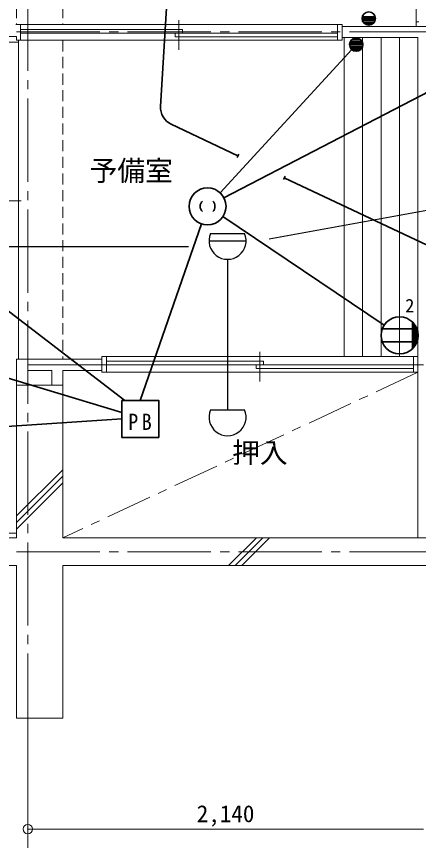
# Model space of a CAD drawing. Units: millimetres at full size, sheet at 1:50; details may follow other scales. Extents: x -9674 to 9699, y -6794 to 6791.
# Drawn here: x -3093 to -920, y -4511 to -56 of the extents above; entities that cross this region are included whole.
import ezdxf
from ezdxf.enums import TextEntityAlignment as Align

# ---------------------------------------------------------------- set-up
doc = ezdxf.new("R2010")
doc.units = ezdxf.units.MM
doc.header["$LTSCALE"] = 50
doc.header["$PDMODE"] = 32
doc.header["$PDSIZE"] = 50
for name, pattern in [('CHAIN1', [8, 5, -1, 1, -1]), ('CHAIN2', [12, 9, -1, 1, -1]), ('DASHED1', [1.8, 1.2, -0.6])]:
    doc.linetypes.add(name, pattern=pattern)
for name, color, linetype, lineweight in [('1-0_芯', 134, 'CHAIN2', 9), ('1-1_躯体', 134, 'Continuous', 9), ('1-2_間仕切', 134, 'Continuous', 9), ('1-3_建具', 134, 'Continuous', 9), ('1-4_仕上げ', 134, 'Continuous', 9), ('1-7_その他', 134, 'DASHED1', 9), ('1-8_ハッチ', 134, 'Continuous', 9), ('1-B_寸法', 134, 'Continuous', 9), ('1-C_梁', 134, 'DASHED1', 9), ('2-0_芯', 2, 'Continuous', 35), ('2-E', 2, 'Continuous', 35), ('3-3', 1, 'Continuous', 25), ('3-E', 3, 'Continuous', 35)]:
    doc.layers.add(name, color=color, linetype=linetype, lineweight=lineweight)
doc.layers.add('1-A_文字', color=134, linetype='Continuous')
doc.styles.add('ＭＳ ゴシック', font='')
doc.styles.get('ＭＳ ゴシック').set_extended_font_data('MS Gothic')

msp = doc.modelspace()

# ---------------------------------------------------------------- linework, layer by layer
at = {"layer": '1-0_芯'}
for p, q in [((-3032.5, -3949.49), (-3032.5, 4520.51)), ((-8492.5, -139.49), (3087.5, -139.49)), ((-3032.5, -1939.49), (-892.5, -1939.49)), ((-8492.5, -2949.49), (8517.5, -2949.49))]:
    msp.add_line(p, q, dxfattribs=at)
at = {"layer": '1-1_躯体'}
for p, q in [((-3092.5, -2874.49), (-3092.5, -2049.49)), ((-3092.5, -2049.49), (-2842.5, -2049.49)), ((-2842.5, -2874.49), (-2842.5, -2049.49)), ((-6692.5, -2874.49), (-3092.5, -2874.49)), ((-2842.5, -2874.49), (1857.5, -2874.49)), ((-6692.5, -3024.49), (-3092.5, -3024.49)), ((-3092.5, -3849.49), (-3092.5, -3024.49)), ((-2842.5, -3849.49), (-2842.5, -3024.49)), ((-2842.5, -3024.49), (1857.5, -3024.49)), ((-3092.5, -3849.49), (-2842.5, -3849.49))]:
    msp.add_line(p, q, dxfattribs=at)
at = {"layer": '1-2_間仕切'}
for p, q in [((-1332.5, -109.49), (907.5, -109.49)), ((-1332.5, -169.49), (-922.5, -169.49)), ((-922.5, -2874.49), (-922.5, -169.49)), ((-3092.5, -1909.49), (-2642.5, -1909.49)), ((-3092.5, -2049.49), (-3092.5, -1909.49)), ((-2642.5, -1909.49), (-2632.5, -1909.49)), ((-3032.5, -2049.49), (-3032.5, -1969.49)), ((-3032.5, -1969.49), (-2902.5, -1969.49)), ((-2902.5, -2049.49), (-2902.5, -1969.49)), ((-2842.5, -1969.49), (-2632.5, -1969.49)), ((-2842.5, -2049.49), (-2842.5, -1969.49))]:
    msp.add_line(p, q, dxfattribs=at)
at = {"layer": '1-3_建具'}
for p, q in [((-932.5, -84.49), (-932.5, 715.51)), ((-2215, -235.32), (-2215, -75.32)), ((-932.5, -84.49), (-932.5, -109.49)), ((-917.5, -84.49), (-932.5, -84.49)), ((-3097.5, -99.49), (-3072.5, -99.49)), ((-3072.5, -99.49), (-1357.5, -99.49)), ((-2195, -125.32), (-3072.5, -125.32)), ((-2195, -145.32), (-2195, -125.32)), ((-1357.5, -184.49), (-1357.5, -99.49)), ((-1332.5, -99.49), (-1357.5, -99.49)), ((-1332.5, -184.49), (-1332.5, -99.49)), ((-3167.5, -163.49), (-3092.5, -163.49)), ((-3092.5, -184.49), (-3092.5, -163.49)), ((-3072.5, -145.32), (-2195, -145.32)), ((-2235, -165.32), (-2235, -145.32)), ((-2235, -145.32), (-1357.5, -145.32)), ((-1357.5, -165.32), (-2235, -165.32)), ((-3177.5, -194.49), (-3082.5, -194.49)), ((-3092.5, -184.49), (-3082.5, -184.49)), ((-3082.5, -194.49), (-3082.5, -184.49)), ((-3082.5, -1909.49), (-3082.5, -194.49)), ((-1357.5, -184.49), (-3072.5, -184.49)), ((-1357.5, -184.49), (-1332.5, -184.49)), ((-3228.33, -1051.99), (-3068.33, -1051.99)), ((-1777.5, -2028.66), (-1777.5, -1868.66)), ((-2632.5, -1894.49), (-2607.5, -1894.49)), ((-2632.5, -1979.49), (-2632.5, -1894.49)), ((-2607.5, -1979.49), (-2607.5, -1894.49)), ((-947.5, -1894.49), (-2607.5, -1894.49)), ((-947.5, -1979.49), (-947.5, -1894.49)), ((-947.5, -1894.49), (-922.5, -1894.49)), ((-1757.5, -1918.66), (-2607.5, -1918.66)), ((-2607.5, -1938.66), (-1757.5, -1938.66)), ((-1797.5, -1938.66), (-947.5, -1938.66)), ((-1797.5, -1958.66), (-1797.5, -1938.66)), ((-947.5, -1958.66), (-1797.5, -1958.66)), ((-1757.5, -1938.66), (-1757.5, -1918.66)), ((-2632.5, -1979.49), (-2607.5, -1979.49)), ((-2607.5, -1979.49), (-947.5, -1979.49)), ((-947.5, -1979.49), (-922.5, -1979.49)), ((-3092.5, -2849.49), (-3177.5, -2849.49))]:
    msp.add_line(p, q, dxfattribs=at)
for points in [[(-852.5, -84.49), (-852.5, -109.49), (-932.5, -109.49)], [(-3082.5, -184.49), (-3072.5, -184.49), (-3072.5, -99.49)], [(-3092.5, -2874.49), (-3177.5, -2874.49), (-3177.5, -2849.49), (-3177.5, -194.49)]]:
    msp.add_lwpolyline(points, dxfattribs=at)
at = {"layer": '1-4_仕上げ'}
for p, q in [((-1322.5, -1894.49), (-1322.5, -169.49)), ((-1222.5, -1894.49), (-1222.5, -169.49)), ((-1122.5, -1894.49), (-1122.5, -169.49)), ((-1022.5, -1894.49), (-1022.5, -169.49))]:
    msp.add_line(p, q, dxfattribs=at)
at = {"layer": '1-7_その他', "linetype": 'CHAIN1'}
msp.add_line((-922.5, -1979.49), (-2842.5, -2874.49), dxfattribs=at)
at = {"layer": '1-8_ハッチ'}
for p, q in [((-3092.5, -2756.57), (-2842.5, -2506.57)), ((-3092.5, -2791.93), (-2842.5, -2541.93)), ((-3092.5, -2827.28), (-2842.5, -2577.28)), ((-1946.2, -3024.49), (-1796.2, -2874.49)), ((-1910.85, -3024.49), (-1760.85, -2874.49)), ((-1875.49, -3024.49), (-1725.49, -2874.49))]:
    msp.add_line(p, q, dxfattribs=at)
at = {"layer": '1-B_寸法'}
for p, q in [((-3032.5, -3949.49), (-3032.5, -4699.49)), ((-3032.5, -4449.49), (-892.5, -4449.49))]:
    msp.add_line(p, q, dxfattribs=at)
msp.add_point((-3032.5, -4449.49), dxfattribs=at)
at = {"layer": '1-C_梁'}
for p, q in [((-3092.5, 2335.51), (-3092.5, -99.49)), ((-2842.5, 2335.51), (-2842.5, -99.49)), ((-2842.5, -184.49), (-2842.5, -1909.49))]:
    msp.add_line(p, q, dxfattribs=at)
at = {"layer": '2-0_芯'}
for p, q in [((-1224.46, -66.75), (-1152.44, -66.75)), ((-1223.15, -57.15), (-1153.75, -57.15)), ((-1223.15, -76.36), (-1153.75, -76.36)), ((-1218.91, -85.96), (-1157.99, -85.96)), ((-1210.05, -95.56), (-1166.85, -95.56)), ((-1292.43, -208.18), (-1220.42, -208.18)), ((-1291.13, -198.57), (-1221.72, -198.57)), ((-1291.13, -217.78), (-1221.72, -217.78)), ((-1286.89, -188.97), (-1225.97, -188.97)), ((-1278.03, -179.37), (-1234.82, -179.37)), ((-4990.94, -230.06), (-2507.19, -2131.27)), ((-1992.71, -1008.78), (-1280.8, -234.68)), ((-1286.89, -227.38), (-1225.97, -227.38)), ((-1278.03, -236.98), (-1234.82, -236.98)), ((-619.64, -335.09), (-1971.63, -1036.35)), ((-1104.83, -1724.16), (-1977.38, -1138.14)), ((-2093.16, -1176.86), (-2424.2, -2131.27)), ((-4722.56, -1536.15), (-2524.2, -2197.74)), ((-951.79, -1851.34), (-951.79, -1708.51)), ((-948.78, -1848.27), (-948.78, -1711.59)), ((-942.78, -1841.24), (-942.78, -1718.62)), ((-936.78, -1832.61), (-936.78, -1727.25)), ((-1115.5, -1744.93), (-928.1, -1744.93)), ((-930.78, -1821.39), (-930.78, -1738.46)), ((-924.78, -1804.25), (-924.78, -1755.61)), ((-1115.5, -1814.93), (-928.1, -1814.93)), ((-6165.61, -2474.19), (-2524.2, -2231.27))]:
    msp.add_line(p, q, dxfattribs=at)
for centre, radius in [((-1188.45, -66.75), 36.01), ((-1256.43, -208.18), 36.01), ((-2060.39, -1082.39), 100), ((-1021.8, -1779.93), 100.02)]:
    msp.add_circle(centre, radius, dxfattribs=at)
for centre, start, end in [((-2060.32, -1082.39), 134.60825, 225.39172), ((-2060.47, -1082.39), 314.60825, 45.39172)]:
    msp.add_arc(centre, 40.08, start, end, dxfattribs=at)
at = {"layer": '2-E'}
msp.add_lwpolyline([(-2524.2, -2131.27), (-2324.2, -2131.27), (-2324.2, -2331.27), (-2524.2, -2331.27)], close=True, dxfattribs=at)
at = {"layer": '3-3'}
for p, q in [((-1726.78, -1257.68), (-231.37, -984.67)), ((-2043.75, -1228.79), (-1860.38, -1228.79)), ((-2052.08, -1268.8), (-1852.04, -1268.8)), ((-3531.6, -1298.8), (-2162.91, -1298.81)), ((-1952.06, -1368.82), (-1952.06, -2182.3)), ((-2043.75, -2182.3), (-1860.38, -2182.3))]:
    msp.add_line(p, q, dxfattribs=at)
for centre in [(-1952.06, -1268.79), (-1952.06, -2222.3)]:
    msp.add_arc(centre, 100.03, 156.4305, 23.56947, dxfattribs=at)
at = {"layer": '3-E'}
for p, q in [((-2314.24, -541.86), (-2208.81, 1177.87)), ((-2257.17, -638.38), (-1896.12, -809.08)), ((-1900.4, -818.12), (-1891.85, -800.04)), ((-1649.77, -936.61), (-1641.22, -918.53)), ((-1645.5, -927.57), (-108.74, -1654.13))]:
    msp.add_line(p, q, dxfattribs=at)
msp.add_arc((-2214.43, -547.98), 100, 176.4917, 244.69584, dxfattribs=at)

# ---------------------------------------------------------------- texts
at = {"layer": '1-A_文字', "style": 'ＭＳ ゴシック'}
for s, p in [('予備室', (-2698.25, -977.65)), ('押入', (-1927.5, -2501.99))]:
    msp.add_text(s, height=110, dxfattribs=at).set_placement(p, align=Align.BOTTOM_LEFT)
at = {"layer": '1-B_寸法', "style": 'ＭＳ ゴシック'}
msp.add_text('2,140', height=91.64, dxfattribs=at).set_placement((-2118.75, -4439.49), align=Align.BOTTOM_LEFT)
at = {"layer": '2-0_芯', "color": 7, "style": 'ＭＳ ゴシック'}
msp.add_text('2', height=73.31, dxfattribs=at).set_placement((-991.92, -1677.88), align=Align.BOTTOM_LEFT)
at = {"layer": '2-E', "color": 7, "insert": (-2489.2, -2291.27), "char_height": 87.98, "attachment_point": 7, "style": 'ＭＳ ゴシック'}
msp.add_mtext('\\T1.36;\\W0.9;PB', dxfattribs=at)

doc.saveas('drawing.dxf')
